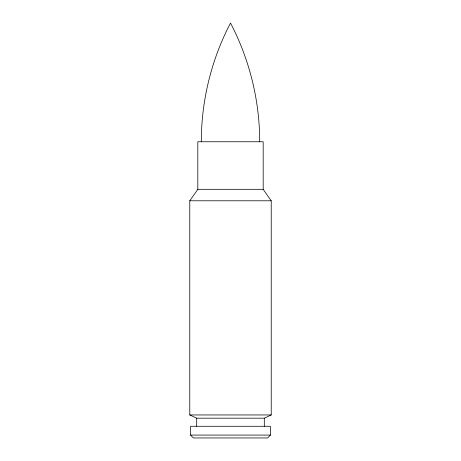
<?xml version="1.0" encoding="UTF-8"?>
<svg xmlns="http://www.w3.org/2000/svg" width="461" height="461" viewBox="0 0 461 461"><rect width="100%" height="100%" fill="white"/><g stroke="black" fill="none" stroke-linecap="round" stroke-linejoin="round"><path stroke-width="0.69" d="M201.301 141.763C201.307 100.602 211.415 59.515 230.5 23.05C249.585 59.515 259.693 100.602 259.699 141.763M189.776 200.789L197.821 189.315L197.821 141.763L263.179 141.763L263.179 189.315L271.224 200.789L271.224 414.952L264.309 418.179L196.691 418.179L189.776 414.952L189.776 200.789L271.224 200.789M270.451 435.08L267.616 437.95L193.384 437.95L190.549 435.08L190.549 426.269L270.451 426.269L270.451 435.08L190.549 435.08M197.821 189.315L263.179 189.315M189.776 414.952L271.224 414.952M264.309 418.179L264.309 426.269M196.691 418.179L196.691 426.269"/></g></svg>
